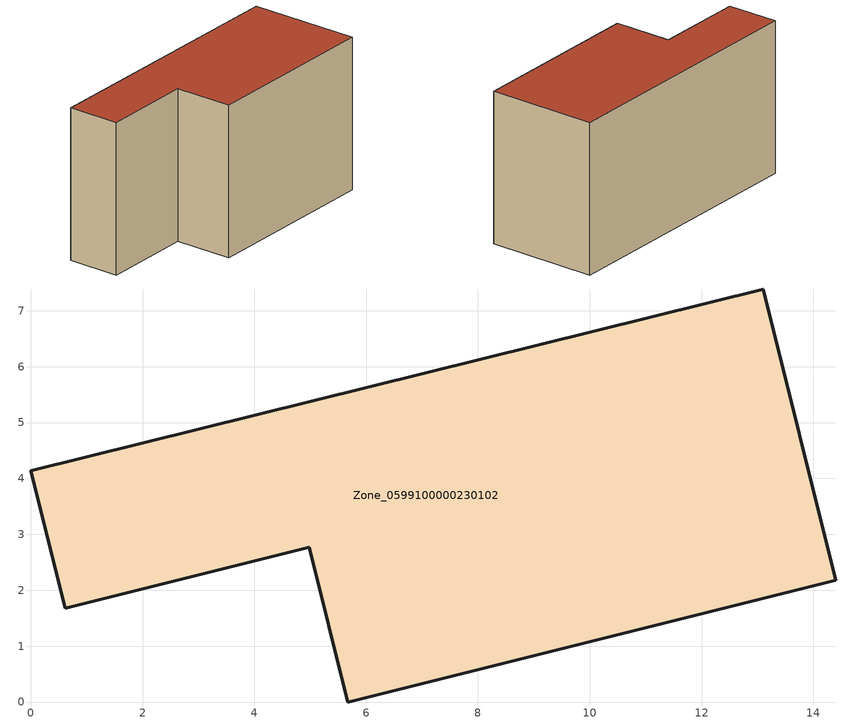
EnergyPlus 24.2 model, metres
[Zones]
Zone_0599100000230102
 floor ground (C_G): 4.98,2.77 0.62,1.68 0,4.14 13.1,7.39 14.4,2.18 5.67,0 z0
 wall outside (C_F): 13.1,7.39 0,4.14 0.62,1.68 4.98,2.77 5.67,0 14.4,2.18 13.1,7.39 z0:7.48
 roof outside (C_R): 5.67,0 14.4,2.18 13.1,7.39 0,4.14 0.62,1.68 4.98,2.77 z7.48
[BUILDING]
Pand.0599100000230102: North Axis=0; Terrain=City; Loads Convergence Tolerance Value=0.04; Temperature Convergence Tolerance Value=0.4; Solar Distribution=FullExterior; Maximum Number of Warmup Days=25; Minimum Number of Warmup Days=1
[Site:Location]
Rotterdam.The.Hague.AP_ZH_NLD Design_Conditions: Latitude=51.96; Longitude=4.45; Time Zone=1; Elevation=-4.5
[SITE:GROUNDTEMPERATURE:BUILDINGSURFACE]
18, 18, 18, 18, 18, 18, 18, 18, 18, 18, 18, 18
[MATERIAL] Thermal Absorptance=0.9; Solar Absorptance=0.7; Visible Absorptance=0.7
Name | Roughness | Thickness | Conductivity | Density | Specific Heat
G.TI.1975-1991 | MediumSmooth | 0.15 | 0.288461 | 540 | 1210
F.TI.1975-1991 | Rough | 0.3 | 0.230769 | 1920 | 840
R.TI.1975-1991 | MediumRough | 0.2 | 0.153846 | 1500 | 1000
[CONSTRUCTION]
C_G: G.TI.1975-1991
C_F: F.TI.1975-1991
C_R: R.TI.1975-1991
[ZONE]
Zone_0599100000230102: Type=1; Multiplier=1; Ceiling Height=Autocalculate; Volume=Autocalculate; Floor Area=autocalculate; Part of Total Floor Area=Yes
[ZONEINFILTRATION:DESIGNFLOWRATE]
Infil_Zone_0599100000230102: Zone or ZoneList or Space or SpaceList=Zone_0599100000230102; Schedule=AlwaysOn; Design Flow Rate Calculation Method=Flow/Area; Flow Rate per Floor Area=0.003; Constant Term Coefficient=1; Temperature Term Coefficient=0; Velocity Term Coefficient=0; Velocity Squared Term Coefficient=0
[HVACTEMPLATE:ZONE:IDEALLOADSAIRSYSTEM]
Zone_0599100000230102: Maximum Heating Supply Air Temperature=50; Minimum Cooling Supply Air Temperature=13; Maximum Heating Supply Air Humidity Ratio=0.0156; Minimum Cooling Supply Air Humidity Ratio=0.0077; Heating Limit=NoLimit; Cooling Limit=NoLimit; Dehumidification Control Type=ConstantSensibleHeatRatio; Cooling Sensible Heat Ratio=0.7; Dehumidification Setpoint=60; Humidification Control Type=None; Humidification Setpoint=30; Outdoor Air Method=None; Outdoor Air Flow Rate per Person=0.00944; Outdoor Air Flow Rate per Zone Floor Area=0; Outdoor Air Flow Rate per Zone=0; Demand Controlled Ventilation Type=None; Outdoor Air Economizer Type=NoEconomizer; Heat Recovery Type=None; Sensible Heat Recovery Effectiveness=0.7; Latent Heat Recovery Effectiveness=0.65
[ZONECONTROL:THERMOSTAT]
ThermostatControl_Zone_0599100000230102: Zone or ZoneList=Zone_0599100000230102; Control Type Schedule=DualSetpointControlType; Control 1=Thermostat_Zone_0599100000230102; Temperature Difference Between Cutout And Setpoint=0
[THERMOSTATSETPOINT:DUALSETPOINT]
Thermostat_Zone_0599100000230102: Heating Setpoint Temperature Schedule=HeatingSetpoint_Zone_0599100000230102; Cooling Setpoint Temperature Schedule=CoolingSetpoint_Zone_0599100000230102
[SCHEDULE:COMPACT]
HeatingSetpoint_Zone_0599100000230102: Through: 12/31, For: AllDays, Until: 24:00, 21
CoolingSetpoint_Zone_0599100000230102: Through: 12/31, For: AllDays, Until: 24:00, 24
DualSetpointControlType: Through: 12/31, For: AllDays, Until: 24:00, 4
AlwaysOn: Through: 12/31, For: AllDays, Until: 24:00, 1
